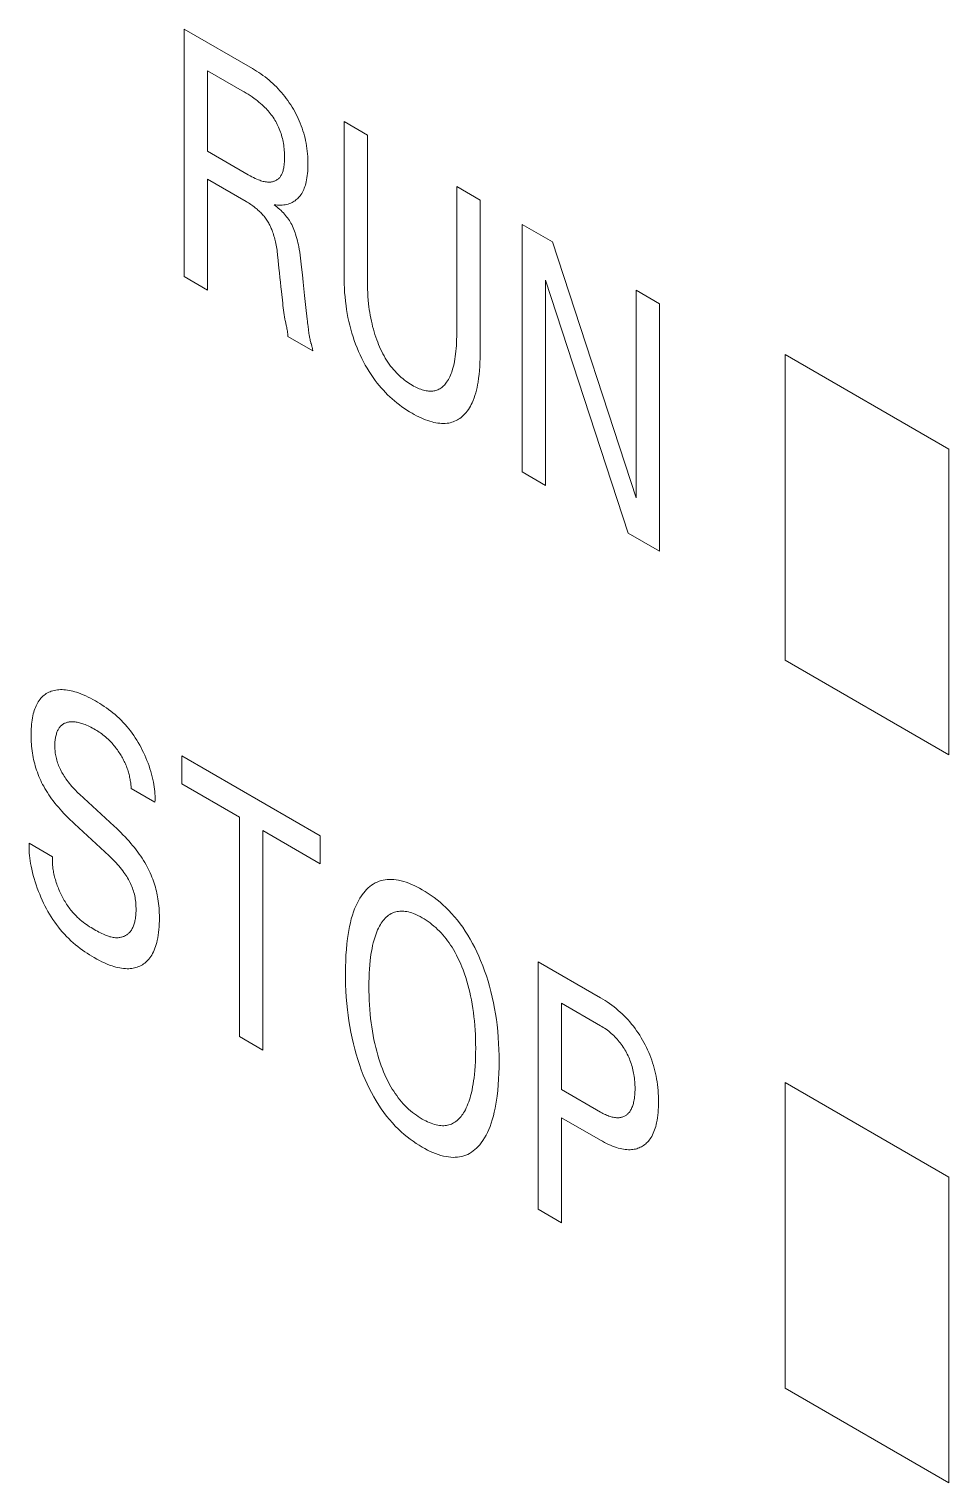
# Model space of a CAD drawing. Header units: inches. Extents: x 67578 to 72421, y -34894 to -31675.
# Drawn here: x 69229.5 to 69237.71, y -33348.56 to -33335.59 of the extents above; entities that cross this region are included whole.
import ezdxf

# ---------------------------------------------------------------- set-up
doc = ezdxf.new("R2010")
doc.units = ezdxf.units.IN
doc.header["$MEASUREMENT"] = 0

# ---------------------------------------------------------------- blocks, each defined once
blk = doc.blocks.new('ET200S')
at = {"lineweight": 0}
for p, q in [((58.8791, 7.5663), (59.2621, 7.3451)), ((58.8791, 6.1782), (58.8791, 7.5663)), ((59.2048, 7.2208), (59.0106, 7.3329)), ((59.0106, 7.3329), (59.0106, 6.8814)), ((59.7767, 7.0481), (59.9082, 6.9721)), ((59.7767, 6.1834), (59.7767, 7.0481)), ((59.9082, 6.9721), (59.9082, 6.1487)), ((59.0106, 6.8814), (59.2396, 6.7492)), ((59.2273, 6.5989), (59.0106, 6.724)), ((59.0106, 6.724), (59.0106, 6.1023)), ((60.4091, 6.6829), (60.54, 6.6074)), ((60.4091, 5.8595), (60.4091, 6.6829)), ((60.54, 6.6074), (60.54, 5.7427)), ((60.7758, 6.4712), (60.9469, 6.3725)), ((60.7758, 5.0832), (60.7758, 6.4712)), ((60.9469, 6.3725), (61.4165, 4.9376)), ((59.4114, 6.2261), (59.4052, 6.2876)), ((59.0106, 6.1023), (58.8791, 6.1782)), ((61.3708, 4.7397), (60.9067, 6.1586)), ((60.9067, 6.1586), (60.9067, 5.0076)), ((59.4256, 6.0938), (59.4325, 6.0285)), ((61.4165, 6.1013), (61.5473, 6.0258)), ((61.4165, 4.9376), (61.4165, 6.1013)), ((59.562, 6.0043), (59.5695, 5.939)), ((61.5473, 6.0258), (61.5473, 4.6377)), ((59.6015, 5.7621), (59.4618, 5.8428)), ((59.5817, 5.85), (59.5799, 5.8618)), ((63.1712, 5.2107), (62.252, 5.7415)), ((62.252, 5.7415), (62.252, 4.0268)), ((63.1712, 3.4961), (63.1712, 5.2107)), ((60.9067, 5.0076), (60.7758, 5.0832)), ((61.5473, 4.6377), (61.3708, 4.7397)), ((62.252, 4.0268), (63.1712, 3.4961)), ((58.8667, 3.4909), (59.643, 3.0427)), ((58.8667, 3.3335), (58.8667, 3.4909)), ((58.2928, 3.2753), (58.4864, 3.0966)), ((58.7154, 3.231), (58.5818, 3.3081)), ((59.1891, 3.1474), (58.8667, 3.3335)), ((58.4578, 2.9302), (58.2642, 3.1088)), ((59.1891, 1.9167), (59.1891, 3.1474)), ((59.643, 2.8853), (59.3206, 3.0714)), ((59.3206, 3.0714), (59.3206, 1.8408)), ((59.643, 3.0427), (59.643, 2.8853)), ((58.0093, 3.0002), (58.1415, 2.9239)), ((60.8664, 2.3364), (61.216, 2.1346)), ((60.8664, 0.9484), (60.8664, 2.3364)), ((61.216, 1.9772), (60.9979, 2.1031)), ((60.9979, 2.1031), (60.9979, 1.6191)), ((59.3206, 1.8408), (59.1891, 1.9167)), ((63.1712, 1.1282), (62.252, 1.6589)), ((62.252, 1.6589), (62.252, -0.0557)), ((60.9979, 1.6191), (61.216, 1.4932)), ((61.216, 1.3358), (60.9979, 1.4617)), ((60.9979, 1.4617), (60.9979, 0.8724)), ((63.1712, -0.5864), (63.1712, 1.1282)), ((60.9979, 0.8724), (60.8664, 0.9484)), ((62.252, -0.0557), (63.1712, -0.5864))]:
    blk.add_line(p, q, dxfattribs=at)
for points in [[(59.3841, 6.5812), (59.3935, 6.5799), (59.4028, 6.5791), (59.412, 6.5786), (59.421, 6.5786), (59.4297, 6.5791), (59.4382, 6.5799), (59.4465, 6.5812), (59.4547, 6.5828), (59.4626, 6.5849), (59.4702, 6.5874), (59.4777, 6.5904), (59.485, 6.5938), (59.4907, 6.5969), (59.4963, 6.6003), (59.5018, 6.6039), (59.507, 6.6079), (59.5121, 6.6122), (59.517, 6.6167), (59.5217, 6.6215), (59.5262, 6.6266), (59.5305, 6.632), (59.5346, 6.6376), (59.539, 6.6444), (59.5431, 6.6515), (59.5469, 6.6589), (59.5505, 6.6667), (59.5538, 6.6747), (59.5568, 6.683), (59.5596, 6.6915), (59.5621, 6.7003), (59.5643, 6.7093), (59.5668, 6.7208), (59.5688, 6.7327), (59.5705, 6.7448), (59.5719, 6.7572), (59.5729, 6.7698), (59.5737, 6.7826), (59.5741, 6.7956), (59.5742, 6.8088), (59.5741, 6.823), (59.5737, 6.8374), (59.5729, 6.852), (59.5718, 6.8667), (59.5703, 6.8815), (59.5685, 6.8965), (59.5662, 6.9117), (59.5635, 6.9271), (59.5607, 6.9407), (59.5577, 6.9545), (59.5542, 6.9683), (59.5504, 6.9821), (59.5462, 6.9961), (59.5416, 7.01), (59.5366, 7.0239), (59.5312, 7.0378), (59.5257, 7.0511), (59.5198, 7.0643), (59.5135, 7.0775), (59.5069, 7.0905), (59.5, 7.1034), (59.4928, 7.1162), (59.4853, 7.1287), (59.4775, 7.1411), (59.4695, 7.1532), (59.4612, 7.165), (59.4527, 7.1766), (59.4441, 7.188), (59.4352, 7.1991), (59.4261, 7.2099), (59.4169, 7.2204), (59.407, 7.2311), (59.397, 7.2415), (59.3868, 7.2515), (59.3765, 7.2612), (59.3661, 7.2706), (59.3556, 7.2797), (59.3451, 7.2884), (59.3333, 7.2976), (59.3215, 7.3065), (59.3097, 7.3149), (59.2978, 7.323), (59.2859, 7.3307), (59.274, 7.3381), (59.2621, 7.3451)], [(59.2048, 7.2208), (59.216, 7.2142), (59.2272, 7.2075), (59.2384, 7.2004), (59.2495, 7.1931), (59.2607, 7.1856), (59.2718, 7.1777), (59.281, 7.1709), (59.2902, 7.1638), (59.2993, 7.1565), (59.3084, 7.1489), (59.3174, 7.141), (59.3263, 7.1327), (59.3326, 7.1267), (59.3388, 7.1204), (59.345, 7.1139), (59.351, 7.1073), (59.357, 7.1004), (59.3628, 7.0933), (59.3684, 7.086), (59.3737, 7.0788), (59.3789, 7.0713), (59.3839, 7.0637), (59.3887, 7.0559), (59.3933, 7.048), (59.3978, 7.04), (59.402, 7.0319), (59.4059, 7.0237), (59.4097, 7.0154), (59.4134, 7.0065), (59.4169, 6.9976), (59.4201, 6.9887), (59.4231, 6.9798), (59.4258, 6.9708), (59.4283, 6.9619), (59.4306, 6.9531), (59.4326, 6.9443), (59.4344, 6.9355), (59.4363, 6.9253), (59.438, 6.9151), (59.4393, 6.905), (59.4404, 6.8951), (59.4413, 6.8852), (59.442, 6.8754), (59.4424, 6.8657), (59.4426, 6.856), (59.4427, 6.8464), (59.4426, 6.8376), (59.4423, 6.8289), (59.4419, 6.8202), (59.4412, 6.8117), (59.4404, 6.8034), (59.4393, 6.7953), (59.4379, 6.7873), (59.4368, 6.7819), (59.4356, 6.7767), (59.4342, 6.7715), (59.4327, 6.7665), (59.431, 6.7617), (59.4292, 6.757), (59.4272, 6.7526), (59.425, 6.7483), (59.4227, 6.7442), (59.4201, 6.7403), (59.4175, 6.7367), (59.4147, 6.7334), (59.4118, 6.7302), (59.4087, 6.7273), (59.4054, 6.7246), (59.402, 6.722), (59.3985, 6.7197), (59.3948, 6.7176), (59.391, 6.7157), (59.3871, 6.714), (59.3831, 6.7125), (59.379, 6.7112), (59.3748, 6.7101), (59.3705, 6.7092), (59.3661, 6.7086), (59.3616, 6.7081), (59.357, 6.7079), (59.3524, 6.7079), (59.3466, 6.7082), (59.3407, 6.7087), (59.3346, 6.7096), (59.3286, 6.7108), (59.3224, 6.7123), (59.3162, 6.714), (59.3099, 6.7159), (59.3036, 6.7181), (59.2973, 6.7205), (59.2877, 6.7245), (59.2781, 6.7288), (59.2685, 6.7335), (59.2588, 6.7385), (59.2492, 6.7438), (59.2396, 6.7492)], [(59.2273, 6.5989), (59.2337, 6.5951), (59.24, 6.5913), (59.2464, 6.5873), (59.2528, 6.5831), (59.2591, 6.5788), (59.2654, 6.5743), (59.2717, 6.5696), (59.278, 6.5647), (59.2833, 6.5604), (59.2886, 6.556), (59.2938, 6.5515), (59.299, 6.5467), (59.3041, 6.5419), (59.3092, 6.5368), (59.3142, 6.5316), (59.3191, 6.5262), (59.3234, 6.5213), (59.3276, 6.5162), (59.3318, 6.5111), (59.3358, 6.5058), (59.3397, 6.5003), (59.3435, 6.4948), (59.3472, 6.4891), (59.3507, 6.4834), (59.354, 6.4777), (59.3572, 6.4718), (59.3602, 6.466), (59.3631, 6.46), (59.3658, 6.454), (59.3684, 6.448), (59.3709, 6.442), (59.3733, 6.4359), (59.3755, 6.4298), (59.3784, 6.4216), (59.3811, 6.4134), (59.3836, 6.4052), (59.3859, 6.397), (59.3881, 6.3888), (59.3901, 6.3807), (59.392, 6.3726), (59.3937, 6.3646), (59.3957, 6.3548), (59.3975, 6.345), (59.3991, 6.3353), (59.4006, 6.3257), (59.4019, 6.3161), (59.4031, 6.3066), (59.4042, 6.2971), (59.4052, 6.2876)], [(59.562, 6.0043), (59.5546, 6.072), (59.5468, 6.1473), (59.5429, 6.1887), (59.5388, 6.2302), (59.537, 6.2471), (59.5351, 6.264), (59.533, 6.281), (59.5307, 6.2981), (59.5281, 6.3153), (59.5252, 6.3326), (59.523, 6.3442), (59.5206, 6.3559), (59.5181, 6.3677), (59.5153, 6.3795), (59.5122, 6.3914), (59.5088, 6.4033), (59.5052, 6.4153), (59.5022, 6.4244), (59.499, 6.4336), (59.4955, 6.4427), (59.4918, 6.4517), (59.4878, 6.4607), (59.4835, 6.4696), (59.4788, 6.4783), (59.4744, 6.4858), (59.4698, 6.4932), (59.465, 6.5004), (59.4599, 6.5074), (59.4547, 6.5142), (59.4486, 6.5216), (59.4424, 6.5287), (59.4361, 6.5355), (59.4296, 6.5421), (59.4231, 6.5485), (59.4154, 6.5556), (59.4076, 6.5624), (59.3998, 6.5689), (59.3919, 6.5752), (59.3841, 6.5812)], [(59.4114, 6.2261), (59.4141, 6.1997), (59.4169, 6.1733), (59.4198, 6.1469), (59.4227, 6.1204), (59.4256, 6.0938)], [(59.7767, 6.1834), (59.7769, 6.16), (59.7775, 6.1365), (59.7785, 6.1127), (59.78, 6.0886), (59.7821, 6.0643), (59.7846, 6.0398), (59.7878, 6.015), (59.791, 5.9933), (59.7946, 5.9715), (59.7988, 5.9495), (59.8035, 5.9273), (59.8088, 5.9051), (59.8146, 5.8827), (59.821, 5.8602), (59.8274, 5.84), (59.8342, 5.8197), (59.8416, 5.7994), (59.8495, 5.7791), (59.858, 5.759), (59.867, 5.7389), (59.8765, 5.7189), (59.886, 5.7004), (59.8959, 5.6821), (59.9063, 5.6641), (59.9171, 5.6463), (59.9284, 5.6289), (59.9401, 5.6118), (59.9522, 5.5952), (59.9631, 5.581), (59.9744, 5.5672), (59.9858, 5.5538), (59.9975, 5.5407), (60.0094, 5.5281), (60.0215, 5.5159), (60.0338, 5.5042), (60.0461, 5.4929), (60.0599, 5.481), (60.0737, 5.4697), (60.0877, 5.4588), (60.1017, 5.4485), (60.1158, 5.4387), (60.13, 5.4294), (60.1441, 5.4205), (60.1583, 5.4121), (60.1709, 5.405), (60.1836, 5.3983), (60.1961, 5.3919), (60.2087, 5.386), (60.2212, 5.3805), (60.2336, 5.3754), (60.246, 5.3709), (60.2583, 5.3669), (60.2705, 5.3634), (60.2815, 5.3607), (60.2924, 5.3584), (60.3032, 5.3567), (60.3139, 5.3555), (60.3244, 5.3548), (60.3347, 5.3545), (60.3448, 5.3549), (60.3548, 5.3557), (60.3645, 5.3572), (60.373, 5.3589), (60.3813, 5.3611), (60.3894, 5.3638), (60.3973, 5.3668), (60.405, 5.3703), (60.4125, 5.3742), (60.4198, 5.3784), (60.4268, 5.3831), (60.4336, 5.3881), (60.4402, 5.3935), (60.4476, 5.4004), (60.4548, 5.4077), (60.4616, 5.4155), (60.4681, 5.4237), (60.4742, 5.4324), (60.48, 5.4414), (60.4856, 5.4509), (60.4907, 5.4606), (60.4956, 5.4708), (60.5013, 5.4839), (60.5065, 5.4975), (60.5113, 5.5115), (60.5156, 5.5259), (60.5195, 5.5407), (60.523, 5.5559), (60.5261, 5.5714), (60.5289, 5.5871), (60.532, 5.6083), (60.5346, 5.6299), (60.5366, 5.6518), (60.5381, 5.6741), (60.5392, 5.6967), (60.5398, 5.7196), (60.54, 5.7427)], [(60.4091, 5.8595), (60.409, 5.8424), (60.4087, 5.8254), (60.4081, 5.8086), (60.4072, 5.7919), (60.4061, 5.7754), (60.4046, 5.7591), (60.4029, 5.743), (60.4011, 5.7293), (60.399, 5.7158), (60.3966, 5.7024), (60.394, 5.6894), (60.391, 5.6766), (60.3877, 5.6641), (60.384, 5.6519), (60.3809, 5.6428), (60.3776, 5.634), (60.3741, 5.6253), (60.3703, 5.6169), (60.3663, 5.6088), (60.362, 5.601), (60.3574, 5.5935), (60.3526, 5.5862), (60.3485, 5.5807), (60.3442, 5.5753), (60.3397, 5.5703), (60.335, 5.5655), (60.3301, 5.5609), (60.3251, 5.5568), (60.3198, 5.5529), (60.3143, 5.5494), (60.3085, 5.5462), (60.3026, 5.5435), (60.2974, 5.5415), (60.292, 5.5398), (60.2865, 5.5384), (60.2808, 5.5373), (60.275, 5.5364), (60.2691, 5.5359), (60.2631, 5.5357), (60.257, 5.5358), (60.2508, 5.5361), (60.2445, 5.5368), (60.2381, 5.5378), (60.2304, 5.5393), (60.2227, 5.5413), (60.2149, 5.5436), (60.2071, 5.5463), (60.1991, 5.5493), (60.1912, 5.5527), (60.1832, 5.5563), (60.1751, 5.5603), (60.1671, 5.5646), (60.159, 5.5691), (60.1501, 5.5744), (60.1412, 5.5801), (60.1323, 5.586), (60.1234, 5.5923), (60.1146, 5.5989), (60.1059, 5.6059), (60.0973, 5.6132), (60.0887, 5.6209), (60.0803, 5.6289), (60.0715, 5.6378), (60.0629, 5.647), (60.0545, 5.6566), (60.0463, 5.6665), (60.0383, 5.6768), (60.0305, 5.6873), (60.023, 5.6981), (60.0157, 5.7091), (60.0083, 5.7212), (60.0012, 5.7334), (59.9945, 5.7459), (59.9881, 5.7584), (59.9819, 5.7712), (59.9761, 5.784), (59.9707, 5.7968), (59.9655, 5.8097), (59.9599, 5.8245), (59.9547, 5.8392), (59.9498, 5.8539), (59.9453, 5.8686), (59.9411, 5.8832), (59.9372, 5.8978), (59.9336, 5.9124), (59.9299, 5.9288), (59.9266, 5.9452), (59.9236, 5.9614), (59.9209, 5.9776), (59.9185, 5.9936), (59.9164, 6.0095), (59.9146, 6.0254), (59.9125, 6.0464), (59.9109, 6.0673), (59.9097, 6.0879), (59.9088, 6.1084), (59.9084, 6.1287), (59.9082, 6.1487)], [(59.4325, 6.0285), (59.434, 6.0157), (59.4355, 6.0028), (59.4371, 5.99), (59.4389, 5.9772), (59.4408, 5.9645), (59.4429, 5.9519), (59.4453, 5.9393), (59.4466, 5.9327), (59.448, 5.9261)], [(59.448, 5.9261), (59.4523, 5.9062), (59.4537, 5.8995), (59.455, 5.8928), (59.4563, 5.8859), (59.4576, 5.879), (59.4587, 5.872), (59.4597, 5.8649), (59.4605, 5.8577), (59.4613, 5.8503), (59.4618, 5.8428)], [(59.5799, 5.8618), (59.5747, 5.8985), (59.5733, 5.9087), (59.572, 5.9188), (59.5707, 5.9289), (59.5695, 5.939)], [(59.5952, 5.7896), (59.5915, 5.8024), (59.5906, 5.8056), (59.5898, 5.8088), (59.5883, 5.8146), (59.587, 5.8204), (59.5858, 5.8263), (59.5846, 5.8322), (59.5836, 5.8381), (59.5826, 5.844), (59.5817, 5.85)], [(59.6015, 5.7621), (59.6009, 5.7658), (59.6003, 5.7694), (59.5995, 5.7729), (59.5988, 5.7763), (59.5979, 5.7797), (59.5971, 5.783), (59.5962, 5.7863), (59.5952, 5.7896)], [(58.7154, 3.231), (58.716, 3.2425), (58.7163, 3.2542), (58.7161, 3.2662), (58.7156, 3.2785), (58.7147, 3.291), (58.7133, 3.3037), (58.7117, 3.3165), (58.7096, 3.3296), (58.7072, 3.3428), (58.7041, 3.3578), (58.7006, 3.3729), (58.6966, 3.3882), (58.6922, 3.4035), (58.6874, 3.4188), (58.6823, 3.4342), (58.6767, 3.4496), (58.6707, 3.465), (58.6647, 3.4796), (58.6583, 3.4942), (58.6517, 3.5087), (58.6447, 3.523), (58.6374, 3.5372), (58.6298, 3.5512), (58.6219, 3.565), (58.6138, 3.5786), (58.6053, 3.5919), (58.5966, 3.605), (58.5877, 3.6178), (58.5785, 3.6303), (58.5691, 3.6424), (58.5594, 3.6542), (58.5486, 3.6666), (58.5376, 3.6786), (58.5263, 3.6902), (58.5148, 3.7013), (58.5032, 3.712), (58.4914, 3.7223), (58.4794, 3.7322), (58.4673, 3.7417), (58.4552, 3.7508), (58.443, 3.7596), (58.4307, 3.7681), (58.4184, 3.7762), (58.406, 3.784), (58.3937, 3.7914), (58.3814, 3.7986), (58.3677, 3.8063), (58.3541, 3.8136), (58.3405, 3.8205), (58.3269, 3.827), (58.3135, 3.833), (58.3001, 3.8385), (58.2867, 3.8435), (58.2761, 3.8471), (58.2656, 3.8503), (58.2552, 3.8532), (58.2448, 3.8557), (58.2345, 3.8578), (58.2243, 3.8594), (58.2142, 3.8607), (58.2042, 3.8616), (58.1949, 3.862), (58.1857, 3.8619), (58.1767, 3.8615), (58.1678, 3.8607), (58.159, 3.8594), (58.1505, 3.8577), (58.1422, 3.8555), (58.134, 3.8529), (58.1267, 3.8501), (58.1196, 3.8469), (58.1127, 3.8434), (58.106, 3.8394), (58.0995, 3.8351), (58.0933, 3.8304), (58.0873, 3.8254), (58.0815, 3.82), (58.076, 3.8142), (58.0708, 3.808), (58.0657, 3.8012), (58.0609, 3.7941), (58.0564, 3.7867), (58.0522, 3.7789), (58.0483, 3.7707), (58.0447, 3.7623), (58.0413, 3.7536), (58.0382, 3.7446), (58.0354, 3.7354), (58.0329, 3.7259), (58.0302, 3.7148), (58.028, 3.7034), (58.026, 3.6917), (58.0243, 3.6798), (58.023, 3.6676), (58.0219, 3.6553), (58.0211, 3.6427)], [(58.2928, 3.2753), (58.2854, 3.2822), (58.278, 3.2893), (58.2707, 3.2966), (58.2634, 3.3041), (58.2562, 3.3118), (58.2491, 3.3197), (58.2421, 3.3277), (58.2353, 3.336), (58.2285, 3.3445), (58.222, 3.3532), (58.2156, 3.3622), (58.2108, 3.3691), (58.2062, 3.3763), (58.2017, 3.3835), (58.1973, 3.3908), (58.1932, 3.3982), (58.1891, 3.4057), (58.1853, 3.4133), (58.1816, 3.4209), (58.1782, 3.4285), (58.175, 3.4362), (58.172, 3.4439), (58.1693, 3.4515), (58.1667, 3.4595), (58.1644, 3.4673), (58.1624, 3.4752), (58.1606, 3.483), (58.159, 3.4908), (58.1577, 3.4985), (58.1565, 3.5062), (58.1556, 3.5138), (58.1549, 3.5213), (58.1544, 3.5288), (58.154, 3.5362), (58.1538, 3.5434), (58.1538, 3.5504), (58.1539, 3.5572), (58.1542, 3.5639), (58.1546, 3.5705), (58.1552, 3.577), (58.1559, 3.5834), (58.1569, 3.5896), (58.1579, 3.5957), (58.1592, 3.6017), (58.1606, 3.6075), (58.1622, 3.6132), (58.1638, 3.6181), (58.1655, 3.6229), (58.1673, 3.6276), (58.1693, 3.6321), (58.1715, 3.6364), (58.1737, 3.6406), (58.1762, 3.6446), (58.1788, 3.6484), (58.1815, 3.6521), (58.1844, 3.6555), (58.1874, 3.6587), (58.1906, 3.6616), (58.194, 3.6644), (58.1974, 3.6669), (58.201, 3.6692), (58.2048, 3.6713), (58.2086, 3.6732), (58.2126, 3.6749), (58.2167, 3.6764), (58.2209, 3.6777), (58.2251, 3.6789), (58.2295, 3.6798), (58.2346, 3.6806), (58.2398, 3.6812), (58.2451, 3.6816), (58.2505, 3.6817), (58.2559, 3.6816), (58.2614, 3.6812), (58.267, 3.6807), (58.2727, 3.68), (58.2789, 3.6789), (58.2851, 3.6776), (58.2914, 3.6762), (58.2977, 3.6745), (58.3041, 3.6726), (58.3105, 3.6705), (58.3169, 3.6682), (58.3234, 3.6658), (58.3316, 3.6625), (58.3399, 3.6589), (58.3482, 3.655), (58.3565, 3.651), (58.3648, 3.6466), (58.3731, 3.6421), (58.3814, 3.6373), (58.3885, 3.633), (58.3956, 3.6286), (58.4027, 3.624), (58.4097, 3.6191), (58.4167, 3.6141), (58.4237, 3.6088), (58.4307, 3.6033), (58.4382, 3.597), (58.4457, 3.5903), (58.4531, 3.5834)], [(58.0211, 3.6427), (58.0206, 3.6309), (58.0203, 3.6189), (58.0202, 3.6068), (58.0203, 3.5945), (58.0207, 3.5821), (58.0213, 3.5696), (58.0221, 3.557), (58.0232, 3.5443), (58.0245, 3.5314), (58.0261, 3.5185), (58.0281, 3.5054), (58.0301, 3.4937), (58.0324, 3.4819), (58.0349, 3.47), (58.0377, 3.458), (58.0407, 3.446), (58.0441, 3.434), (58.0478, 3.4219), (58.0517, 3.4098), (58.0557, 3.3984), (58.06, 3.387), (58.0645, 3.3757), (58.0693, 3.3644), (58.0744, 3.3531), (58.0797, 3.342), (58.0853, 3.3309), (58.0911, 3.3199), (58.0979, 3.3079), (58.105, 3.296), (58.1124, 3.2843), (58.12, 3.2728), (58.1278, 3.2614), (58.1358, 3.2503), (58.145, 3.238), (58.1544, 3.2259), (58.1639, 3.2141), (58.1737, 3.2025), (58.1835, 3.1911), (58.1935, 3.1799), (58.205, 3.1674), (58.2167, 3.1552), (58.2284, 3.1432), (58.2403, 3.1315), (58.2522, 3.12), (58.2642, 3.1088)], [(58.4531, 3.5834), (58.4586, 3.5781), (58.4641, 3.5726), (58.4694, 3.5669), (58.4747, 3.5611), (58.4799, 3.5553), (58.485, 3.5493), (58.49, 3.5431), (58.4949, 3.5369), (58.4997, 3.5305), (58.5045, 3.524), (58.5091, 3.5175), (58.5137, 3.5108), (58.5177, 3.5046), (58.5217, 3.4983), (58.5255, 3.492), (58.5293, 3.4856), (58.533, 3.4792), (58.5365, 3.4727), (58.5399, 3.4661), (58.5432, 3.4595), (58.5464, 3.4529), (58.5494, 3.4462), (58.5523, 3.4395), (58.5551, 3.4327), (58.5577, 3.426), (58.5601, 3.4192), (58.5625, 3.4124), (58.5647, 3.4057), (58.5667, 3.3989), (58.5687, 3.3921), (58.5705, 3.3854), (58.5721, 3.3786), (58.5736, 3.372), (58.575, 3.3654), (58.5763, 3.3588), (58.5774, 3.3523), (58.5784, 3.3458), (58.5793, 3.3393), (58.58, 3.333), (58.5807, 3.3266), (58.5812, 3.3204), (58.5816, 3.3142), (58.5818, 3.3081)], [(58.7405, 2.5653), (58.7406, 2.5849), (58.7404, 2.5975), (58.7401, 2.6102), (58.7395, 2.623), (58.7386, 2.636), (58.7375, 2.649), (58.7361, 2.6622), (58.7343, 2.6755), (58.7323, 2.6889), (58.7304, 2.6997), (58.7284, 2.7105), (58.7261, 2.7213), (58.7235, 2.7322), (58.7208, 2.7432), (58.7178, 2.7542), (58.7145, 2.7652), (58.711, 2.7763), (58.7073, 2.7873), (58.7031, 2.7991), (58.6985, 2.8108), (58.6937, 2.8225), (58.6886, 2.8342), (58.6833, 2.8458), (58.6777, 2.8573), (58.6718, 2.8687), (58.6656, 2.88), (58.6586, 2.8923), (58.6513, 2.9044), (58.6437, 2.9163), (58.6359, 2.9281), (58.6279, 2.9397), (58.6197, 2.951), (58.6102, 2.9637), (58.6004, 2.9761), (58.5905, 2.9882), (58.5805, 3.0001), (58.5703, 3.0118), (58.5599, 3.0232), (58.5479, 3.0361), (58.5358, 3.0487), (58.5236, 3.061), (58.5113, 3.0731), (58.4989, 3.085), (58.4864, 3.0966)], [(58.0093, 3.0002), (58.009, 2.9871), (58.0091, 2.9737), (58.0096, 2.9599), (58.0105, 2.9459), (58.0118, 2.9316), (58.0135, 2.917), (58.0156, 2.9022), (58.018, 2.8872), (58.0208, 2.872), (58.0244, 2.8547), (58.0285, 2.8373), (58.033, 2.8197), (58.0379, 2.802), (58.0433, 2.7842), (58.0492, 2.7665), (58.0554, 2.7487), (58.0621, 2.7309), (58.0687, 2.7144), (58.0756, 2.698), (58.0829, 2.6817), (58.0905, 2.6655), (58.0985, 2.6495), (58.1067, 2.6337), (58.1153, 2.6181), (58.1243, 2.6028), (58.1335, 2.5877), (58.143, 2.5729), (58.1529, 2.5584), (58.163, 2.5443), (58.1734, 2.5305), (58.1841, 2.5172), (58.1956, 2.5036), (58.2074, 2.4905), (58.2195, 2.4779), (58.2318, 2.4657), (58.2443, 2.454), (58.2569, 2.4427), (58.2698, 2.4318), (58.2828, 2.4213), (58.2958, 2.4112), (58.309, 2.4016), (58.3223, 2.3923), (58.3355, 2.3834), (58.3488, 2.3749), (58.3621, 2.3668), (58.3753, 2.359), (58.3897, 2.3509), (58.404, 2.3433), (58.4183, 2.3361), (58.4325, 2.3295), (58.4466, 2.3234), (58.4606, 2.3178), (58.4746, 2.3128), (58.4856, 2.3094), (58.4965, 2.3063), (58.5073, 2.3036), (58.5181, 2.3014), (58.5287, 2.2996), (58.5392, 2.2983), (58.5496, 2.2974), (58.5598, 2.2971), (58.5683, 2.2972), (58.5767, 2.2977), (58.5849, 2.2986), (58.593, 2.2999), (58.6009, 2.3015), (58.6087, 2.3035), (58.6163, 2.3059), (58.6237, 2.3087), (58.6309, 2.3118), (58.638, 2.3154), (58.645, 2.3194), (58.6517, 2.3238), (58.6582, 2.3285), (58.6644, 2.3337), (58.6704, 2.3392), (58.6762, 2.345), (58.6817, 2.3512), (58.6869, 2.3578), (58.6919, 2.3647), (58.6973, 2.3733), (58.7024, 2.3823), (58.7072, 2.3917), (58.7116, 2.4016), (58.7156, 2.4118), (58.7193, 2.4223), (58.7226, 2.4332), (58.7257, 2.4443), (58.7284, 2.4557), (58.7314, 2.4704), (58.734, 2.4855), (58.7361, 2.5009), (58.7378, 2.5166), (58.7391, 2.5326), (58.74, 2.5488), (58.7405, 2.5653)], [(58.2799, 2.5864), (58.2745, 2.5916), (58.2691, 2.597), (58.2639, 2.6025), (58.2586, 2.6082), (58.2535, 2.614), (58.2485, 2.6199), (58.2434, 2.6261), (58.2385, 2.6324), (58.2337, 2.6389), (58.2289, 2.6455), (58.2242, 2.6522), (58.2197, 2.6591), (58.2152, 2.666), (58.2109, 2.6731), (58.2066, 2.6803), (58.2025, 2.6875), (58.1985, 2.6949), (58.1946, 2.7023), (58.1908, 2.7098), (58.1871, 2.7173), (58.1835, 2.7249), (58.1801, 2.7326), (58.1768, 2.7403), (58.1736, 2.748), (58.1705, 2.7557), (58.1675, 2.7639), (58.1646, 2.772), (58.1618, 2.7801), (58.1592, 2.7883), (58.1568, 2.7964), (58.1545, 2.8045), (58.1523, 2.8126), (58.1504, 2.8206), (58.1486, 2.8285), (58.1469, 2.8365), (58.1455, 2.8443), (58.1444, 2.8509), (58.1434, 2.8574), (58.1426, 2.8639), (58.1418, 2.8703), (58.1413, 2.8766), (58.1408, 2.8828), (58.1405, 2.889), (58.1403, 2.8951), (58.1403, 2.901), (58.1404, 2.9069), (58.1406, 2.9127), (58.141, 2.9183), (58.1415, 2.9239)], [(58.4578, 2.9302), (58.4658, 2.9226), (58.4739, 2.9149), (58.4818, 2.9071), (58.4897, 2.899), (58.4975, 2.8907), (58.5052, 2.8823), (58.5128, 2.8736), (58.5203, 2.8647), (58.5277, 2.8555), (58.5348, 2.8461), (58.5418, 2.8365), (58.547, 2.8291), (58.552, 2.8215), (58.5569, 2.8138), (58.5617, 2.806), (58.5662, 2.7981), (58.5706, 2.7902), (58.5748, 2.7821), (58.5788, 2.7741), (58.5826, 2.7659), (58.5861, 2.7578), (58.5893, 2.7496), (58.5923, 2.7415), (58.5952, 2.7325), (58.5978, 2.7236), (58.6001, 2.7146), (58.6021, 2.7058), (58.6038, 2.6969), (58.6052, 2.6882), (58.6064, 2.6794), (58.6074, 2.6707), (58.6081, 2.6621), (58.6087, 2.6536), (58.6091, 2.6451), (58.6093, 2.6364), (58.6094, 2.6279), (58.6093, 2.6195), (58.609, 2.6111), (58.6086, 2.6029), (58.6079, 2.5949), (58.6071, 2.587), (58.606, 2.5793), (58.6048, 2.5717), (58.6036, 2.5656), (58.6022, 2.5597), (58.6007, 2.554), (58.5991, 2.5483), (58.5973, 2.5429), (58.5954, 2.5376), (58.5933, 2.5324), (58.591, 2.5274), (58.5885, 2.5226), (58.5859, 2.518), (58.5831, 2.5136), (58.5804, 2.5097), (58.5775, 2.506), (58.5744, 2.5024), (58.5713, 2.499), (58.5679, 2.4958), (58.5645, 2.4928), (58.5609, 2.4899), (58.5573, 2.4873), (58.5535, 2.4848), (58.5495, 2.4825), (58.5455, 2.4804), (58.5414, 2.4785), (58.5372, 2.4768), (58.5328, 2.4754), (58.5284, 2.4741), (58.5239, 2.473), (58.5194, 2.4721), (58.5147, 2.4714), (58.51, 2.471), (58.5052, 2.4707), (58.4993, 2.4707), (58.4933, 2.471), (58.4872, 2.4716), (58.481, 2.4725), (58.4748, 2.4736), (58.4685, 2.4751), (58.4621, 2.4767), (58.4557, 2.4787), (58.4492, 2.4808), (58.4427, 2.4832), (58.4344, 2.4864), (58.4261, 2.49), (58.4177, 2.4938), (58.4093, 2.4979), (58.4008, 2.5022), (58.3923, 2.5068), (58.3838, 2.5115), (58.3753, 2.5164), (58.3664, 2.5217), (58.3575, 2.5272), (58.3486, 2.5328), (58.3398, 2.5387), (58.331, 2.5448), (58.3222, 2.5511), (58.3136, 2.5576), (58.305, 2.5644), (58.2965, 2.5715), (58.2881, 2.5788), (58.2799, 2.5864)], [(60.546, 1.3202), (60.5558, 1.3339), (60.565, 1.3483), (60.5735, 1.3634), (60.5815, 1.3792), (60.5889, 1.3956), (60.5958, 1.4125), (60.6021, 1.43), (60.6086, 1.4502), (60.6145, 1.4711), (60.6198, 1.4924), (60.6246, 1.5143), (60.6288, 1.5366), (60.6325, 1.5593), (60.6357, 1.5824), (60.6393, 1.6137), (60.6422, 1.6456), (60.6444, 1.6779), (60.6458, 1.7107), (60.6467, 1.7439), (60.6469, 1.7775), (60.6466, 1.8106), (60.6457, 1.8441), (60.6442, 1.878), (60.642, 1.9121), (60.6391, 1.9466), (60.6354, 1.9815), (60.6315, 2.0123), (60.6269, 2.0434), (60.6216, 2.0747), (60.6155, 2.1063), (60.6086, 2.138), (60.6009, 2.17), (60.5932, 2.1987), (60.5848, 2.2275), (60.5756, 2.2563), (60.5657, 2.2852), (60.5549, 2.3141), (60.5433, 2.3429), (60.5329, 2.3672), (60.5218, 2.3915), (60.5101, 2.4155), (60.4977, 2.4392), (60.4847, 2.4627), (60.471, 2.4857), (60.4566, 2.5083), (60.4424, 2.5291), (60.4277, 2.5493), (60.4125, 2.569), (60.3968, 2.588), (60.3806, 2.6063), (60.3641, 2.6238), (60.3473, 2.6406), (60.3314, 2.6555), (60.3152, 2.6696), (60.2988, 2.683), (60.2823, 2.6957), (60.2657, 2.7077), (60.249, 2.7191), (60.2323, 2.7297), (60.2155, 2.7397), (60.2005, 2.7482), (60.1855, 2.756), (60.1706, 2.7633), (60.1557, 2.7701), (60.1409, 2.7761), (60.1262, 2.7815), (60.1117, 2.7862), (60.0972, 2.7901), (60.083, 2.7933), (60.0699, 2.7955), (60.0569, 2.797), (60.0442, 2.7978), (60.0317, 2.7979), (60.0195, 2.7973), (60.0075, 2.796), (59.9958, 2.7939), (59.9845, 2.7912), (59.9735, 2.7877), (59.9623, 2.7832), (59.9514, 2.7779), (59.941, 2.772), (59.9311, 2.7653), (59.9215, 2.758), (59.9123, 2.75), (59.9034, 2.7415), (59.895, 2.7324), (59.887, 2.7228), (59.8836, 2.7185)], [(59.8836, 2.7185), (59.8744, 2.7057), (59.8657, 2.6923), (59.8576, 2.6782), (59.85, 2.6635), (59.8429, 2.6483), (59.8363, 2.6325), (59.8302, 2.6162), (59.8236, 2.5965), (59.8176, 2.5761), (59.8122, 2.5552), (59.8074, 2.5338), (59.8031, 2.5119), (59.7994, 2.4897), (59.7961, 2.467), (59.7925, 2.4363), (59.7896, 2.4049), (59.7874, 2.3731), (59.7859, 2.3409), (59.7851, 2.3082), (59.7848, 2.2752), (59.785, 2.2414), (59.7858, 2.2072), (59.7873, 2.1727), (59.7894, 2.1378), (59.7923, 2.1027), (59.7959, 2.0671), (59.7997, 2.0358), (59.8041, 2.0043), (59.8093, 1.9724), (59.8151, 1.9404), (59.8218, 1.9082), (59.8293, 1.8757), (59.8366, 1.8467), (59.8447, 1.8177), (59.8536, 1.7885), (59.8632, 1.7593), (59.8736, 1.7301), (59.8849, 1.7009), (59.8953, 1.6762), (59.9062, 1.6515), (59.9179, 1.6271), (59.9302, 1.6028), (59.9432, 1.5789), (59.9569, 1.5555), (59.9714, 1.5324), (59.9856, 1.5113), (60.0004, 1.4906), (60.0158, 1.4706), (60.0316, 1.4512), (60.0479, 1.4326), (60.0645, 1.4147), (60.0815, 1.3977), (60.0977, 1.3825), (60.1142, 1.368), (60.1308, 1.3543), (60.1475, 1.3414), (60.1644, 1.3291), (60.1814, 1.3176), (60.1984, 1.3068), (60.2155, 1.2966), (60.2306, 1.2881), (60.2458, 1.2802), (60.2608, 1.2729), (60.2758, 1.2662), (60.2908, 1.2601), (60.3056, 1.2548), (60.3203, 1.2501), (60.3348, 1.2463), (60.3492, 1.2433), (60.3624, 1.2412), (60.3755, 1.2398), (60.3883, 1.2392), (60.4009, 1.2394), (60.4132, 1.2403), (60.4252, 1.2419), (60.437, 1.2442), (60.4483, 1.2473), (60.4593, 1.2511), (60.4707, 1.256), (60.4815, 1.2617), (60.492, 1.2681), (60.502, 1.2753), (60.5116, 1.2831), (60.5208, 1.2915), (60.5296, 1.3006), (60.538, 1.3101), (60.546, 1.3202)], [(59.9797, 1.7692), (59.9725, 1.7909), (59.9659, 1.8127), (59.9598, 1.8343), (59.9542, 1.8558), (59.9491, 1.8773), (59.9445, 1.8986), (59.9397, 1.9228), (59.9355, 1.9468), (59.9318, 1.9707), (59.9285, 1.9944), (59.9257, 2.0179), (59.9233, 2.0413), (59.9211, 2.0679), (59.9193, 2.0942), (59.9179, 2.1203), (59.917, 2.1462), (59.9165, 2.1718), (59.9163, 2.1973), (59.9165, 2.2222), (59.917, 2.2468), (59.918, 2.2712), (59.9194, 2.2953), (59.9212, 2.3191), (59.9235, 2.3426), (59.9256, 2.3599), (59.9279, 2.377), (59.9306, 2.3939), (59.9337, 2.4105), (59.9371, 2.4268), (59.9409, 2.4427), (59.9451, 2.4583), (59.9486, 2.4701), (59.9524, 2.4816), (59.9564, 2.4928), (59.9607, 2.5038), (59.9653, 2.5145), (59.9703, 2.5248), (59.9755, 2.5349), (59.981, 2.5446), (59.9859, 2.5523), (59.991, 2.5598), (59.9963, 2.5669), (60.0019, 2.5737), (60.0078, 2.5802), (60.0139, 2.5862), (60.0203, 2.5919), (60.027, 2.597), (60.034, 2.6018), (60.0413, 2.606), (60.0476, 2.609), (60.054, 2.6117), (60.0606, 2.614), (60.0674, 2.6159), (60.0744, 2.6175), (60.0816, 2.6187), (60.0889, 2.6194), (60.0963, 2.6198), (60.1039, 2.6198), (60.1116, 2.6194), (60.1195, 2.6185), (60.1287, 2.6171), (60.138, 2.6151), (60.1474, 2.6125), (60.157, 2.6095), (60.1666, 2.606), (60.1787, 2.6011), (60.1909, 2.5954), (60.2032, 2.5892), (60.2155, 2.5823), (60.2265, 2.5758), (60.2374, 2.5688), (60.2483, 2.5614), (60.2592, 2.5536), (60.27, 2.5453), (60.2807, 2.5365), (60.2912, 2.5273), (60.3016, 2.5176), (60.3119, 2.5075), (60.3215, 2.4974), (60.3309, 2.4869), (60.3401, 2.476), (60.3491, 2.4648), (60.3579, 2.4532), (60.3664, 2.4414), (60.3746, 2.4293), (60.3826, 2.417), (60.3903, 2.4045), (60.3994, 2.3887), (60.408, 2.3726), (60.4162, 2.3564), (60.4239, 2.34), (60.4312, 2.3234), (60.438, 2.3068), (60.4445, 2.2901), (60.4506, 2.2735), (60.4527, 2.2675)], [(60.4527, 2.2675), (60.4596, 2.247), (60.4659, 2.2266), (60.4718, 2.2062), (60.4772, 2.186), (60.4821, 2.1658), (60.4866, 2.1457), (60.4915, 2.1218), (60.4958, 2.0981), (60.4996, 2.0746), (60.5029, 2.0512), (60.5057, 2.028), (60.5082, 2.005), (60.5105, 1.9789), (60.5123, 1.9529), (60.5137, 1.9272), (60.5146, 1.9018), (60.5152, 1.8765), (60.5154, 1.8514), (60.5152, 1.8261), (60.5147, 1.8009), (60.5138, 1.7761), (60.5124, 1.7514), (60.5106, 1.7271), (60.5083, 1.7031), (60.5063, 1.6855), (60.504, 1.668), (60.5014, 1.6508), (60.4984, 1.6338), (60.495, 1.6172), (60.4913, 1.6008), (60.4872, 1.5848), (60.4838, 1.5728), (60.4801, 1.5611), (60.4761, 1.5496), (60.4719, 1.5384), (60.4674, 1.5274), (60.4626, 1.5168), (60.4575, 1.5065), (60.452, 1.4965), (60.4476, 1.4891), (60.443, 1.482), (60.4382, 1.4751), (60.4332, 1.4685), (60.428, 1.4622), (60.4225, 1.4563), (60.4168, 1.4506), (60.4109, 1.4454), (60.4047, 1.4405), (60.3982, 1.436), (60.3915, 1.432), (60.3852, 1.4287), (60.3788, 1.4259), (60.3721, 1.4234), (60.3652, 1.4213), (60.3582, 1.4196), (60.351, 1.4182), (60.3436, 1.4173), (60.3361, 1.4168), (60.3284, 1.4167), (60.3206, 1.417), (60.3127, 1.4178), (60.3034, 1.4192), (60.294, 1.4211), (60.2844, 1.4236), (60.2748, 1.4266), (60.265, 1.4301), (60.2552, 1.434), (60.2453, 1.4384), (60.2354, 1.4432), (60.2255, 1.4484), (60.2155, 1.454), (60.2044, 1.4606), (60.1934, 1.4677), (60.1824, 1.4752), (60.1714, 1.4831), (60.1606, 1.4915), (60.1498, 1.5004), (60.1392, 1.5098), (60.1287, 1.5196), (60.1184, 1.5299), (60.1088, 1.5402), (60.0993, 1.551), (60.09, 1.5621), (60.081, 1.5735), (60.0722, 1.5853), (60.0637, 1.5974), (60.0554, 1.6097), (60.0475, 1.6223), (60.0398, 1.635), (60.0307, 1.6513), (60.022, 1.6677), (60.0139, 1.6844), (60.0062, 1.7012), (59.999, 1.7181), (59.9921, 1.7351), (59.9857, 1.7521), (59.9797, 1.7692)], [(61.216, 1.3358), (61.2273, 1.3294), (61.2386, 1.3233), (61.2499, 1.3176), (61.2611, 1.3122), (61.2723, 1.3072), (61.2835, 1.3026), (61.2947, 1.2983), (61.3058, 1.2946), (61.3157, 1.2915), (61.3255, 1.2889), (61.3353, 1.2867), (61.345, 1.2849), (61.3545, 1.2835), (61.3639, 1.2826), (61.3732, 1.2821), (61.3823, 1.2822), (61.39, 1.2826), (61.3975, 1.2834), (61.4048, 1.2845), (61.4121, 1.286), (61.4191, 1.2878), (61.426, 1.29), (61.4328, 1.2925), (61.4393, 1.2954), (61.4457, 1.2986), (61.452, 1.3022), (61.458, 1.3061), (61.4639, 1.3104), (61.4695, 1.3149), (61.4749, 1.3198), (61.4801, 1.3251), (61.4851, 1.3306), (61.4899, 1.3364), (61.4944, 1.3426), (61.4987, 1.349), (61.5035, 1.357), (61.508, 1.3654), (61.5121, 1.3742), (61.5159, 1.3833), (61.5194, 1.3928), (61.5226, 1.4025), (61.5255, 1.4125), (61.5282, 1.4228), (61.5305, 1.4333), (61.5332, 1.4471), (61.5354, 1.4612), (61.5372, 1.4756), (61.5387, 1.4903), (61.5398, 1.5053), (61.5405, 1.5204), (61.541, 1.5358), (61.5411, 1.5514), (61.541, 1.5669), (61.5405, 1.5826), (61.5397, 1.5984), (61.5386, 1.6144), (61.5372, 1.6306), (61.5353, 1.6469), (61.533, 1.6634), (61.5304, 1.68), (61.5277, 1.6947), (61.5246, 1.7095), (61.5212, 1.7244), (61.5173, 1.7394), (61.5132, 1.7544), (61.5086, 1.7695), (61.5035, 1.7846), (61.4981, 1.7997), (61.4926, 1.8138), (61.4867, 1.8279), (61.4805, 1.8419), (61.4739, 1.8558), (61.467, 1.8697), (61.4598, 1.8834), (61.4522, 1.8969), (61.4443, 1.9103), (61.436, 1.9236), (61.4275, 1.9368), (61.4186, 1.9496), (61.4095, 1.9623), (61.4002, 1.9746), (61.3906, 1.9866), (61.3808, 1.9983), (61.3704, 2.0101), (61.3598, 2.0216), (61.3491, 2.0326), (61.3382, 2.0433), (61.3271, 2.0536), (61.3159, 2.0636), (61.3047, 2.0731), (61.2922, 2.0832), (61.2796, 2.0928), (61.2669, 2.102), (61.2542, 2.1108), (61.2415, 2.1191), (61.2288, 2.127), (61.216, 2.1346)], [(61.216, 1.9772), (61.2237, 1.9726), (61.2314, 1.9678), (61.2391, 1.9628), (61.2468, 1.9575), (61.2545, 1.9519), (61.2621, 1.9461), (61.2697, 1.9399), (61.2765, 1.9342), (61.2832, 1.9282), (61.2898, 1.922), (61.2963, 1.9156), (61.3028, 1.9089), (61.3091, 1.902), (61.3154, 1.8949), (61.3212, 1.8879), (61.3269, 1.8806), (61.3324, 1.8732), (61.3378, 1.8656), (61.3431, 1.8579), (61.3481, 1.85), (61.353, 1.842), (61.3576, 1.8339), (61.3621, 1.8258), (61.3663, 1.8175), (61.3704, 1.8092), (61.3742, 1.8008), (61.3778, 1.7924), (61.3812, 1.7839), (61.3844, 1.7754), (61.3876, 1.7663), (61.3905, 1.7572), (61.3932, 1.7481), (61.3957, 1.739), (61.3979, 1.73), (61.3999, 1.721), (61.4017, 1.7121), (61.4033, 1.7032), (61.4049, 1.6932), (61.4062, 1.6832), (61.4073, 1.6733), (61.4081, 1.6635), (61.4088, 1.6539), (61.4092, 1.6443), (61.4095, 1.6348), (61.4096, 1.6254), (61.4095, 1.616), (61.4092, 1.6067), (61.4088, 1.5976), (61.4082, 1.5886), (61.4073, 1.5797), (61.4062, 1.571), (61.4049, 1.5624), (61.4034, 1.5541), (61.402, 1.5478), (61.4004, 1.5416), (61.3987, 1.5355), (61.3969, 1.5296), (61.3948, 1.5239), (61.3926, 1.5183), (61.3902, 1.5129), (61.3875, 1.5078), (61.3847, 1.5029), (61.3822, 1.4989), (61.3796, 1.4952), (61.3768, 1.4916), (61.3739, 1.4882), (61.3709, 1.485), (61.3677, 1.4819), (61.3644, 1.4791), (61.3609, 1.4764), (61.3574, 1.474), (61.3537, 1.4717), (61.3499, 1.4697), (61.346, 1.4679), (61.342, 1.4663), (61.3379, 1.4649), (61.3337, 1.4638), (61.3294, 1.4628), (61.325, 1.4621), (61.3205, 1.4615), (61.316, 1.4613), (61.3105, 1.4612), (61.305, 1.4614), (61.2993, 1.4619), (61.2936, 1.4627), (61.2878, 1.4638), (61.282, 1.4651), (61.276, 1.4666), (61.2701, 1.4684), (61.2634, 1.4707), (61.2567, 1.4732), (61.25, 1.476), (61.2432, 1.479), (61.2364, 1.4822), (61.2296, 1.4857), (61.2228, 1.4893), (61.216, 1.4932)]]:
    blk.add_lwpolyline(points, dxfattribs=at)

msp = doc.modelspace()

# ---------------------------------------------------------------- block references
at = {"xscale": 1.59100124616462, "yscale": 1.59100124616462, "zscale": 1.59100124616462}
msp.add_blockref('ET200S', (69137.204, -33347.624), dxfattribs=at)

doc.saveas('drawing.dxf')
